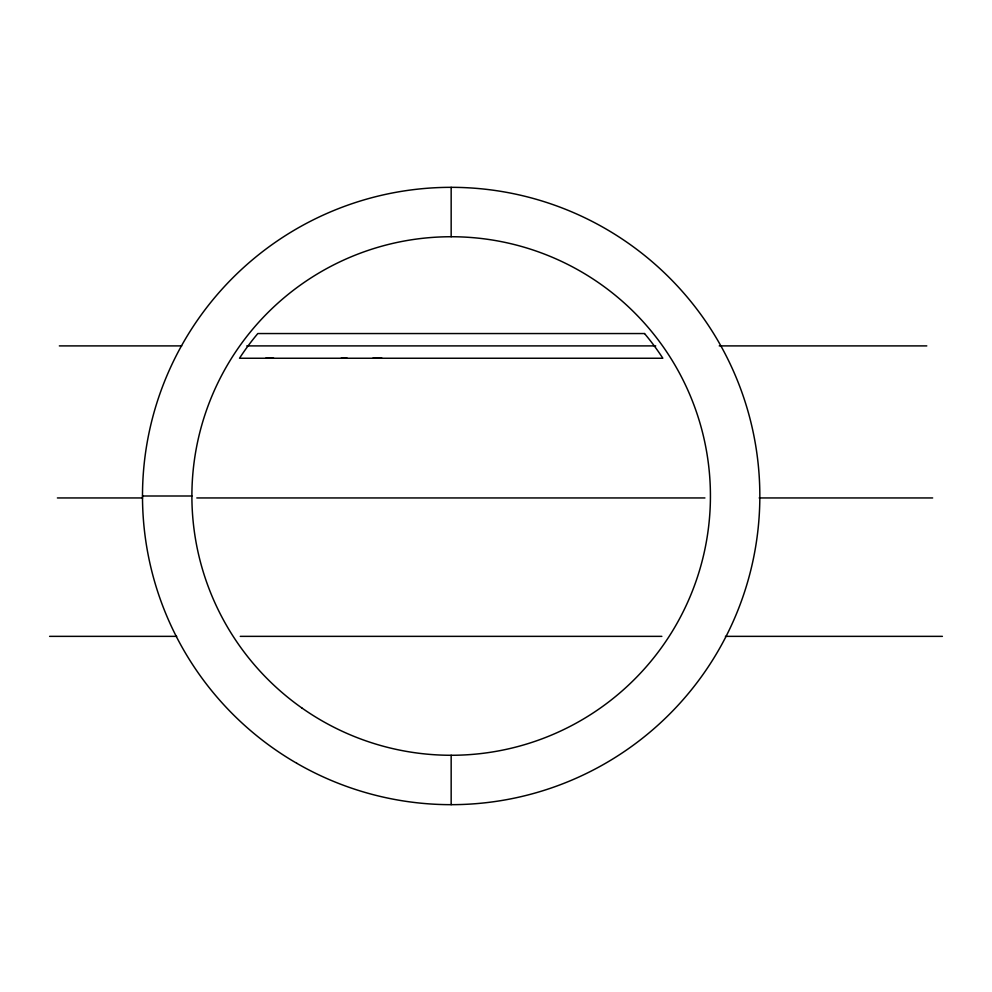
<?xml version="1.0" encoding="UTF-8"?>
<svg xmlns="http://www.w3.org/2000/svg" width="992" height="992" viewBox="0 0 992 992"><rect width="100%" height="100%" fill="white"/><g stroke="black" fill="none" stroke-linecap="round" stroke-linejoin="round"><path stroke-width="1.49" d="M451.162 804.673L451.162 755.259M59.346 345.898L181.722 345.898M246.785 345.898L655.724 345.898M719.237 345.898L926.801 345.898M265.645 358.261L273.68 358.248M341.074 358.261L347.262 358.248M372.781 358.261L381.97 358.248M142.488 496L191.902 496M57.4 497.947L142.6 497.947M196.813 497.947L704.928 497.947M759.153 497.947L932.654 497.947M49.6 636.356L176.7 636.356M240.25 636.356L661.85 636.356M725.4 636.356L942.4 636.356M451.162 187.327L451.162 236.741M644.527 333.548L257.808 333.548A252.551 252.551 0 0 0 239.494 358.248L662.842 358.248A252.551 252.551 0 0 0 644.527 333.548M296.831 763.319A308.673 308.673 0 0 0 759.835 496A308.673 308.673 0 0 0 296.831 228.681A308.673 308.673 0 0 0 296.831 763.319M301.878 707.978A259.259 259.259 0 0 0 709.379 519.3A259.259 259.259 0 0 0 342.228 260.735A259.259 259.259 0 0 0 301.878 707.978"/></g></svg>
